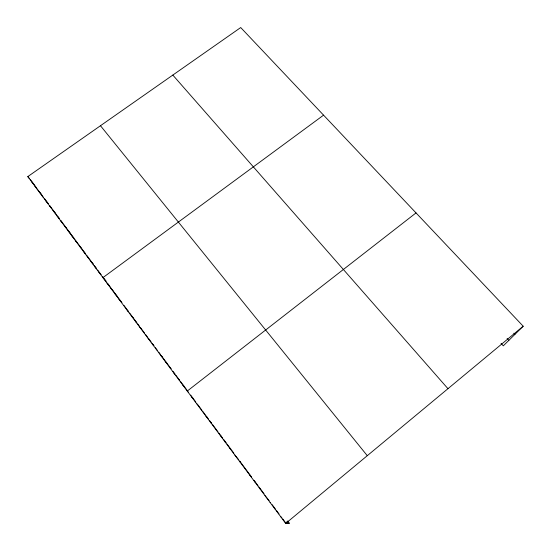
<?xml version="1.0" encoding="UTF-8"?>
<svg xmlns="http://www.w3.org/2000/svg" width="551" height="551" viewBox="0 0 551 551"><rect width="100%" height="100%" fill="white"/><g stroke="black" fill="none" stroke-linecap="round" stroke-linejoin="round"><path stroke-width="0.83" d="M287.732 520.929L289.612 523.45L285.7 523.436L27.805 176.595L240.711 27.55L523.195 326.22L503.304 345.828L501.052 343.397M285.7 523.436L523.195 326.22M416.026 212.913L187.271 391.052L188.6 392.353M323.568 115.159L102.934 277.628L106.081 281.148M280.466 516.39L281.85 517.733M275.266 509.399L275.762 509.544L272.18 504.73M270.1 502.45L270.644 502.67M264.969 495.549L269.122 500.618M259.872 488.696L260.52 489.054M254.803 481.884L255.506 482.311M249.775 475.12L250.526 475.616M244.775 468.398L245.574 468.963M239.816 461.717L240.656 462.351M234.878 455.085L238.707 459.72M229.981 448.493L230.917 449.251L227.06 444.065M225.111 441.95L226.096 442.77L223.699 439.546M220.276 435.442L221.309 436.33L218.926 433.127M215.469 428.981L216.543 429.925M210.696 422.555L211.811 423.567L209.463 420.406M205.95 416.177L207.114 417.245M196.549 403.532L197.382 404.324M191.893 397.271L193.187 398.518M182.808 385.053L184.179 386.409M178.372 379.088L179.784 380.5L175.9 375.279M173.964 373.158L174.936 374.136M169.584 367.269L171.072 368.784L161.519 355.939M165.231 361.415L166.76 362.985M160.899 355.595L162.469 357.213M152.324 344.058L153.963 345.78L152.09 343.259M148.074 338.342L149.748 340.112M513.842 333.217L514.923 334.374M139.644 327.005L141.387 328.878L140.471 327.638M507.099 338.493L508.842 340.366M135.47 321.391L136.806 322.831M131.317 315.806L133.128 317.769M127.191 310.254L128.576 311.763M119.009 299.255L120.924 301.356M114.959 293.8L116.902 295.949M110.923 288.38L112.9 290.57M106.915 282.987L108.926 285.225M98.973 272.304L101.04 274.625L97.617 270.024M95.034 267.008L96.604 268.778M91.115 261.739L93.243 264.143L89.379 258.949M87.223 256.497L88.842 258.336M79.496 246.118L81.713 248.639M83.346 251.29L85.536 253.777L77.918 243.535M172.821 75.074L447.963 388.689M75.673 240.966L77.354 242.895M71.864 235.849L74.137 238.452L66.643 228.376M68.076 230.759L70.383 233.404M60.569 220.662L62.931 223.382L60.617 220.276M64.315 225.696L66.175 227.839M56.849 215.655L59.232 218.41L57.855 216.557M49.466 205.73L51.904 208.56L49.631 205.502M53.151 210.675L55.561 213.471M45.809 200.805L48.268 203.67L44.652 198.808M38.549 191.039L41.056 193.98M42.165 195.908L43.66 197.651M31.366 181.382L33.928 184.392M34.947 186.197L42.09 195.357M27.805 176.595L29.355 178.421M100.475 125.724L367.283 455.691M287.071 521.494L288.524 523.443M286.327 522.093L287.333 523.443M30.395 179.633L35.96 187.12M52.359 209.173L56.939 215.324M63.393 224.009L66.182 227.756M75.081 239.726L77.443 242.901M86.5 255.072L88.897 258.302M94.214 265.451L96.645 268.716M102.514 276.609L105.957 281.237M107.445 283.235L110.909 287.897M111.908 289.234L121.936 302.719M123.954 305.44L128.528 311.584M129.547 312.954L136.793 322.693M137.709 323.926L139.548 326.399M141.855 329.498L144.631 333.231M145.554 334.478L147.882 337.605M148.811 338.858L151.153 341.999M155.375 347.681L157.255 350.216M158.674 352.117L160.568 354.665M173 371.381L174.936 373.977M180.762 381.815L187.622 391.031M190.639 395.095L195.75 401.961M197.802 404.723L201.976 410.337M202.906 411.59L205.241 414.731M206.177 415.984L208.526 419.139M212.762 424.835L217.976 431.846M221.784 436.971L222.742 438.259M231.406 449.905L233.831 453.17M239.685 461.035L251.525 476.952M254.011 480.3L258.013 485.679M259.018 487.029L264.053 493.806M276.698 510.805L279.04 513.952M282.794 519.001L286.093 523.436"/></g></svg>
